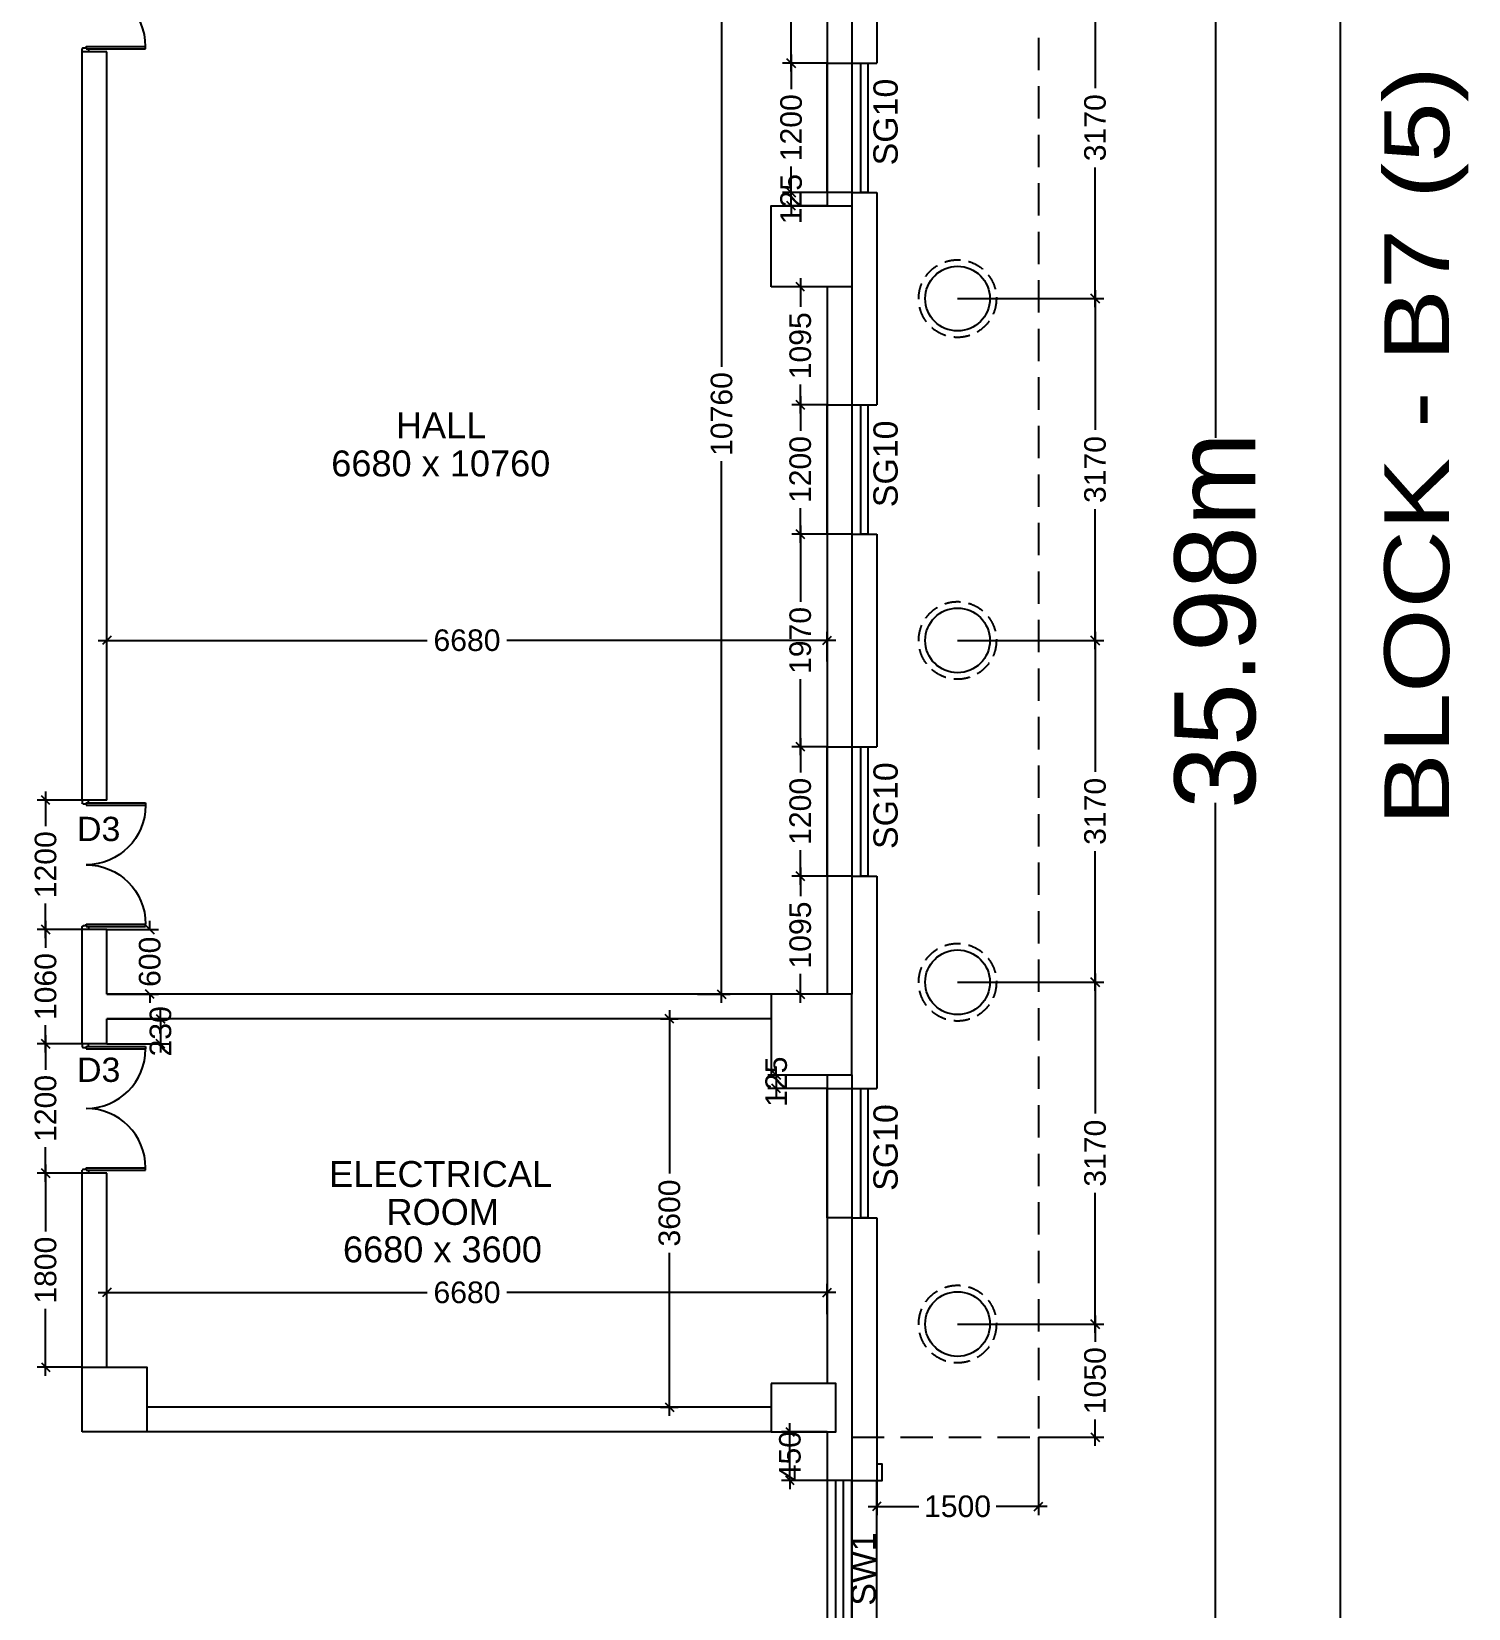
# Model space of a CAD drawing. Extents: x 7897917 to 8423973, y -6487334 to -6173396.
# Drawn here: x 8031205 to 8044533, y -6446046 to -6431422 of the extents above; entities that cross this region are included whole.
import ezdxf
from ezdxf.enums import TextEntityAlignment as Align

# ---------------------------------------------------------------- set-up
doc = ezdxf.new("R2010")
doc.units = 0
doc.header["$LTSCALE"] = 600
doc.header["$MEASUREMENT"] = 0
doc.header["$PDMODE"] = 35
doc.linetypes.add('DASHED', pattern=[0.75, 0.5, -0.25])
doc.linetypes.add('HIDDEN', pattern=[0.375, 0.25, -0.125])
doc.layers.get('0').update_dxf_attribs({"linetype": 'CONTINUOUS'})
doc.layers.get('Defpoints').update_dxf_attribs({"linetype": 'CONTINUOUS'})
for name, color, linetype in [('BLOCKS-PROP', 2, 'CONTINUOUS'), ('chajja', 7, 'CONTINUOUS'), ('DIM', 8, 'CONTINUOUS'), ('DOOR', 32, 'CONTINUOUS'), ('Ele Proje.', 7, 'CONTINUOUS'), ('Ele. Proj', 7, 'CONTINUOUS'), ('joinery', 7, 'CONTINUOUS'), ('LA-column', 3, 'CONTINUOUS'), ('Room Dim', 1, 'CONTINUOUS'), ('TEXT', 6, 'CONTINUOUS'), ('Walls', 7, 'CONTINUOUS'), ('WIN', 151, 'CONTINUOUS'), ('Working Dim', 5, 'CONTINUOUS')]:
    doc.layers.add(name, color=color, linetype=linetype)
doc.styles.add('ari', font='arial.ttf')
doc.styles.add('ARIAL', font='arial.ttf')
doc.styles.get("Standard").update_dxf_attribs({"font": 'romans.shx'})
doc.dimstyles.new('int. dim', dxfattribs={"dimtxt": 450, "dimasz": 80, "dimexe": 80, "dimexo": 0, "dimgap": 70, "dimtad": 0, "dimdec": 0, "dimzin": 12, "dimdsep": 46, "dimtxsty": 'ari', "dimblk": 'OBLIQUE', "dimcen": 2, "dimdle": 80, "dimclrd": 256, "dimclre": 256, "dimclrt": 6, "dimadec": 0, "dimazin": 0, "dimtfac": 1, "dimtdec": 0, "dimtix": 1, "dimtmove": 2, "dimatfit": 3, "dimfxl": 1, "dimtolj": 1, "dimtzin": 0, "dimlwd": -1, "dimlwe": -1, "dimarcsym": 0})
doc.dimstyles.new('STANDARD$0', dxfattribs={"dimscale": 0, "dimtxt": 150, "dimasz": 125, "dimexe": 0.75, "dimexo": 1, "dimgap": 25, "dimtad": 1, "dimdec": 0, "dimdsep": 46, "dimtxsty": 'Standard', "dimblk1": 'DOT', "dimblk2": 'DOT', "dimsah": 1, "dimcen": 2.5, "dimclrd": 1, "dimclre": 1, "dimclrt": 3, "dimadec": 0, "dimazin": 0, "dimtfac": 1, "dimtdec": 0, "dimtmove": 0, "dimatfit": 3, "dimldrblk": 'DOT', "dimfxl": 1, "dimtolj": 1, "dimtzin": 0, "dimarcsym": 0})

# ---------------------------------------------------------------- blocks, each defined once
blk = doc.blocks.new('_Oblique')
at = {"color": 0, "linetype": 'ByBlock', "lineweight": -2}
blk.add_line((-0.5, -0.5), (0.5, 0.5), dxfattribs=at)
blk = doc.blocks.new('*D234')
at = {"layer": 'Defpoints', "color": 0, "transparency": 16777216}
for p in [(8038814, -6337015, 5), (8038814, -6454874), (8043346, -6454874)]:
    blk.add_point(p, dxfattribs=at)
at = {"layer": 'DIM', "color": 8, "transparency": 16777216}
for p, q in [((8043346, -6336715), (8043346, -6393996)), ((8038814, -6337015), (8043646, -6337015)), ((8043346, -6455174), (8043346, -6397894)), ((8038814, -6454874), (8043646, -6454874))]:
    blk.add_line(p, q, dxfattribs=at)
at = {"layer": 'DIM', "color": 8, "transparency": 16777216, "xscale": 300, "yscale": 300, "zscale": 300}
for p, rotation in [((8043346, -6337015), 90), ((8043346, -6454874), 270)]:
    blk.add_blockref('_Oblique', p, dxfattribs=dict(at, rotation=rotation))
at = {"layer": 'DIM', "color": 7, "transparency": 16777216, "insert": (8043346, -6395945), "char_height": 750, "attachment_point": 5, "rotation": 90, "style": 'ari'}
blk.add_mtext('\\A1;117.86m', dxfattribs=at)
blk = doc.blocks.new('Z$W@#1275')
at = {"layer": 'DOOR'}
for p, q in [((73, 1500), (0, 1500)), ((0, 1500), (0, 1467)), ((0, 1467), (2, 1467)), ((47, 1467), (736, 1467)), ((47, 1467), (47, 1439)), ((47, 1456), (47, 1467)), ((47, 1467), (73, 1467)), ((73, 1467), (73, 1500)), ((736, 1467), (736, 1439)), ((11, 1456), (11, 1458)), ((11, 1456), (47, 1456)), ((47, 1439), (736, 1439)), ((0, 33), (2, 33)), ((0, 0), (0, 33)), ((73, 0), (0, 0)), ((11, 44), (11, 42)), ((11, 44), (47, 44)), ((47, 61), (736, 61)), ((47, 33), (47, 61)), ((47, 44), (47, 33)), ((47, 33), (736, 33)), ((47, 33), (73, 33)), ((73, 33), (73, 0)), ((736, 33), (736, 61))]:
    blk.add_line(p, q, dxfattribs=at)
for centre, start, end in [((11, 1467), 180, 270), ((11, 33), 90, 180)]:
    blk.add_arc(centre, 9.13, start, end, dxfattribs=at)
at = {"layer": 'DOOR', "color": 145}
for centre, start, end in [((47, 1439), 270, 0), ((47, 61), 0, 90)]:
    blk.add_arc(centre, 689, start, end, dxfattribs=at)
blk = doc.blocks.new('*D1910')
at = {"layer": 'Defpoints', "color": 0, "transparency": 16777216}
for p in [(8038584, -6443116), (8031904, -6443317, 20), (8038584, -6443317, -1)]:
    blk.add_point(p, dxfattribs=at)
at = {"layer": 'Working Dim', "transparency": 16777216}
for p, q in [((8031904, -6443317), (8031904, -6443036)), ((8038584, -6443317), (8038584, -6443036)), ((8031824, -6443116), (8034875, -6443116)), ((8038664, -6443116), (8035613, -6443116))]:
    blk.add_line(p, q, dxfattribs=at)
at = {"layer": 'Working Dim', "transparency": 16777216, "xscale": 80, "yscale": 80, "zscale": 80, "rotation": 180}
blk.add_blockref('_Oblique', (8031904, -6443116), dxfattribs=at)
at = {"layer": 'Working Dim', "transparency": 16777216, "xscale": 80, "yscale": 80, "zscale": 80}
blk.add_blockref('_Oblique', (8038584, -6443116), dxfattribs=at)
at = {"layer": 'Working Dim', "color": 6, "transparency": 16777216, "insert": (8035244, -6443116), "char_height": 200, "attachment_point": 5, "style": 'ari'}
blk.add_mtext('\\A1;6680', dxfattribs=at)
blk = doc.blocks.new('*D1911')
at = {"layer": 'Defpoints', "color": 0, "transparency": 16777216}
for p in [(8037038, -6440579, 8), (8037122, -6440579), (8037038, -6444179, 15)]:
    blk.add_point(p, dxfattribs=at)
at = {"layer": 'Working Dim', "transparency": 16777216}
for p, q in [((8037038, -6440579), (8037202, -6440579)), ((8037122, -6440499), (8037122, -6442011)), ((8037122, -6444259), (8037122, -6442747)), ((8037038, -6444179), (8037202, -6444179))]:
    blk.add_line(p, q, dxfattribs=at)
at = {"layer": 'Working Dim', "transparency": 16777216, "xscale": 80, "yscale": 80, "zscale": 80}
for p, rotation in [((8037122, -6440579), 90), ((8037122, -6444179), 270)]:
    blk.add_blockref('_Oblique', p, dxfattribs=dict(at, rotation=rotation))
at = {"layer": 'Working Dim', "color": 6, "transparency": 16777216, "insert": (8037122, -6442379), "char_height": 200, "attachment_point": 5, "rotation": 90, "style": 'ari'}
blk.add_mtext('\\A1;3600', dxfattribs=at)
blk = doc.blocks.new('*D1912')
at = {"layer": 'Defpoints', "color": 0, "transparency": 16777216}
for p in [(8038814, -6418894, 3), (8038814, -6454874, 3), (8042186, -6454874)]:
    blk.add_point(p, dxfattribs=at)
at = {"layer": 'DIM', "color": 8, "transparency": 16777216}
for p, q in [((8042186, -6418594), (8042186, -6435191)), ((8038814, -6418894), (8042486, -6418894)), ((8042186, -6455174), (8042186, -6438576)), ((8038814, -6454874), (8042486, -6454874))]:
    blk.add_line(p, q, dxfattribs=at)
at = {"layer": 'DIM', "color": 8, "transparency": 16777216, "xscale": 300, "yscale": 300, "zscale": 300}
for p, rotation in [((8042186, -6418894), 90), ((8042186, -6454874), 270)]:
    blk.add_blockref('_Oblique', p, dxfattribs=dict(at, rotation=rotation))
at = {"layer": 'DIM', "color": 7, "transparency": 16777216, "insert": (8042186, -6436884), "char_height": 750, "attachment_point": 5, "rotation": 90, "style": 'ari'}
blk.add_mtext('\\A1;35.98m', dxfattribs=at)
blk = doc.blocks.new('*D1915')
at = {"layer": 'Defpoints', "color": 0, "transparency": 16777216}
for p in [(8037209, -6429589), (8037382, -6440349, -1), (8037606, -6440349)]:
    blk.add_point(p, dxfattribs=at)
at = {"layer": 'Working Dim', "transparency": 16777216}
for p, q in [((8037209, -6429589), (8037686, -6429589)), ((8037606, -6429509), (8037606, -6434532)), ((8037606, -6440429), (8037606, -6435405)), ((8037382, -6440349), (8037686, -6440349))]:
    blk.add_line(p, q, dxfattribs=at)
at = {"layer": 'Working Dim', "transparency": 16777216, "xscale": 80, "yscale": 80, "zscale": 80}
for p, rotation in [((8037606, -6429589), 90), ((8037606, -6440349), 270)]:
    blk.add_blockref('_Oblique', p, dxfattribs=dict(at, rotation=rotation))
at = {"layer": 'Working Dim', "color": 6, "transparency": 16777216, "insert": (8037606, -6434969), "char_height": 200, "attachment_point": 5, "rotation": 90, "style": 'ari'}
blk.add_mtext('\\A1;10760', dxfattribs=at)
blk = doc.blocks.new('*D1916')
at = {"layer": 'Defpoints', "color": 0, "transparency": 16777216}
for p in [(8031904, -6437068), (8031904, -6437264, -5), (8038584, -6437264)]:
    blk.add_point(p, dxfattribs=at)
at = {"layer": 'Working Dim', "transparency": 16777216}
for p, q in [((8031824, -6437068), (8034875, -6437068)), ((8031904, -6437264), (8031904, -6436988)), ((8038664, -6437068), (8035613, -6437068)), ((8038584, -6437264), (8038584, -6436988))]:
    blk.add_line(p, q, dxfattribs=at)
at = {"layer": 'Working Dim', "transparency": 16777216, "xscale": 80, "yscale": 80, "zscale": 80, "rotation": 180}
blk.add_blockref('_Oblique', (8031904, -6437068), dxfattribs=at)
at = {"layer": 'Working Dim', "transparency": 16777216, "xscale": 80, "yscale": 80, "zscale": 80}
blk.add_blockref('_Oblique', (8038584, -6437068), dxfattribs=at)
at = {"layer": 'Working Dim', "color": 6, "transparency": 16777216, "insert": (8035244, -6437068), "char_height": 200, "attachment_point": 5, "style": 'ari'}
blk.add_mtext('\\A1;6680', dxfattribs=at)
blk = doc.blocks.new('*D1924')
at = {"layer": 'Defpoints', "color": 0, "transparency": 16777216}
for p in [(8031904, -6439749, -5), (8032302, -6439749), (8031904, -6440349, -5)]:
    blk.add_point(p, dxfattribs=at)
at = {"layer": 'Working Dim', "transparency": 16777216}
for p, q in [((8032302, -6439749), (8032302, -6439669)), ((8031904, -6439749), (8032382, -6439749)), ((8032302, -6439749), (8032302, -6439758)), ((8031904, -6440349), (8032382, -6440349)), ((8032302, -6440349), (8032302, -6440340)), ((8032302, -6440349), (8032302, -6440429))]:
    blk.add_line(p, q, dxfattribs=at)
at = {"layer": 'Working Dim', "transparency": 16777216, "xscale": 80, "yscale": 80, "zscale": 80}
for p, rotation in [((8032302, -6439749), 270), ((8032302, -6440349), 90)]:
    blk.add_blockref('_Oblique', p, dxfattribs=dict(at, rotation=rotation))
at = {"layer": 'Working Dim', "color": 6, "transparency": 16777216, "insert": (8032302, -6440049), "char_height": 200, "attachment_point": 5, "rotation": 90, "style": 'ari'}
blk.add_mtext('\\A1;600', dxfattribs=at)
blk = doc.blocks.new('*D1925')
at = {"layer": 'Defpoints', "color": 0, "transparency": 16777216}
for p in [(8031904, -6440579), (8031904, -6440809), (8032402, -6440809)]:
    blk.add_point(p, dxfattribs=at)
at = {"layer": 'Working Dim', "transparency": 16777216}
for p, q in [((8031904, -6440579), (8032482, -6440579)), ((8032402, -6440579), (8032402, -6440499)), ((8032402, -6440579), (8032402, -6440809)), ((8031904, -6440809), (8032482, -6440809)), ((8032402, -6440809), (8032402, -6440889))]:
    blk.add_line(p, q, dxfattribs=at)
at = {"layer": 'Working Dim', "transparency": 16777216, "xscale": 80, "yscale": 80, "zscale": 80}
for p, rotation in [((8032402, -6440579), 270), ((8032402, -6440809), 90)]:
    blk.add_blockref('_Oblique', p, dxfattribs=dict(at, rotation=rotation))
at = {"layer": 'Working Dim', "color": 6, "transparency": 16777216, "insert": (8032402, -6440694), "char_height": 200, "attachment_point": 5, "rotation": 90, "style": 'ari'}
blk.add_mtext('\\A1;230', dxfattribs=at)
blk = doc.blocks.new('*D1940')
at = {"layer": 'Defpoints', "color": 0, "transparency": 16777216}
for p in [(8031336, -6442009), (8031674, -6442009), (8031674, -6443809, 2)]:
    blk.add_point(p, dxfattribs=at)
at = {"layer": 'Working Dim', "transparency": 16777216}
for p, q in [((8031674, -6442009), (8031256, -6442009)), ((8031336, -6441929), (8031336, -6442550)), ((8031336, -6443889), (8031336, -6443268)), ((8031674, -6443809), (8031256, -6443809))]:
    blk.add_line(p, q, dxfattribs=at)
at = {"layer": 'Working Dim', "transparency": 16777216, "xscale": 80, "yscale": 80, "zscale": 80}
for p, rotation in [((8031336, -6442009), 90), ((8031336, -6443809), 270)]:
    blk.add_blockref('_Oblique', p, dxfattribs=dict(at, rotation=rotation))
at = {"layer": 'Working Dim', "color": 6, "transparency": 16777216, "insert": (8031336, -6442909), "char_height": 200, "attachment_point": 5, "rotation": 90, "style": 'ari'}
blk.add_mtext('\\A1;1800', dxfattribs=at)
blk = doc.blocks.new('*D1941')
at = {"layer": 'Defpoints', "color": 0, "transparency": 16777216}
for p in [(8031336, -6440809), (8031674, -6440809, -5), (8031674, -6442009)]:
    blk.add_point(p, dxfattribs=at)
at = {"layer": 'Working Dim', "transparency": 16777216}
for p, q in [((8031674, -6440809), (8031256, -6440809)), ((8031336, -6440729), (8031336, -6441050)), ((8031336, -6442089), (8031336, -6441768)), ((8031674, -6442009), (8031256, -6442009))]:
    blk.add_line(p, q, dxfattribs=at)
at = {"layer": 'Working Dim', "transparency": 16777216, "xscale": 80, "yscale": 80, "zscale": 80}
for p, rotation in [((8031336, -6440809), 90), ((8031336, -6442009), 270)]:
    blk.add_blockref('_Oblique', p, dxfattribs=dict(at, rotation=rotation))
at = {"layer": 'Working Dim', "color": 6, "transparency": 16777216, "insert": (8031336, -6441409), "char_height": 200, "attachment_point": 5, "rotation": 90, "style": 'ari'}
blk.add_mtext('\\A1;1200', dxfattribs=at)
blk = doc.blocks.new('*D1942')
at = {"layer": 'Defpoints', "color": 0, "transparency": 16777216}
for p in [(8031336, -6439749), (8031674, -6439749, -5), (8031674, -6440809, -5)]:
    blk.add_point(p, dxfattribs=at)
at = {"layer": 'Working Dim', "transparency": 16777216}
for p, q in [((8031336, -6439669), (8031336, -6439920)), ((8031674, -6439749), (8031256, -6439749)), ((8031336, -6440889), (8031336, -6440638)), ((8031674, -6440809), (8031256, -6440809))]:
    blk.add_line(p, q, dxfattribs=at)
at = {"layer": 'Working Dim', "transparency": 16777216, "xscale": 80, "yscale": 80, "zscale": 80}
for p, rotation in [((8031336, -6439749), 90), ((8031336, -6440809), 270)]:
    blk.add_blockref('_Oblique', p, dxfattribs=dict(at, rotation=rotation))
at = {"layer": 'Working Dim', "color": 6, "transparency": 16777216, "insert": (8031336, -6440279), "char_height": 200, "attachment_point": 5, "rotation": 90, "style": 'ari'}
blk.add_mtext('\\A1;1060', dxfattribs=at)
blk = doc.blocks.new('*D1943')
at = {"layer": 'Defpoints', "color": 0, "transparency": 16777216}
for p in [(8031336, -6438549), (8031674, -6438549, -5), (8031674, -6439749, -5)]:
    blk.add_point(p, dxfattribs=at)
at = {"layer": 'Working Dim', "transparency": 16777216}
for p, q in [((8031336, -6438469), (8031336, -6438790)), ((8031674, -6438549), (8031256, -6438549)), ((8031336, -6439829), (8031336, -6439508)), ((8031674, -6439749), (8031256, -6439749))]:
    blk.add_line(p, q, dxfattribs=at)
at = {"layer": 'Working Dim', "transparency": 16777216, "xscale": 80, "yscale": 80, "zscale": 80}
for p, rotation in [((8031336, -6438549), 90), ((8031336, -6439749), 270)]:
    blk.add_blockref('_Oblique', p, dxfattribs=dict(at, rotation=rotation))
at = {"layer": 'Working Dim', "color": 6, "transparency": 16777216, "insert": (8031336, -6439149), "char_height": 200, "attachment_point": 5, "rotation": 90, "style": 'ari'}
blk.add_mtext('\\A1;1200', dxfattribs=at)
blk = doc.blocks.new('*D1989')
at = {"layer": 'Defpoints', "color": 0, "transparency": 16777216}
for p in [(8038240, -6444409), (8038584, -6444409, 36), (8038584, -6444859, 80)]:
    blk.add_point(p, dxfattribs=at)
at = {"layer": 'Working Dim', "transparency": 16777216}
for p, q in [((8038240, -6444409), (8038240, -6444329)), ((8038584, -6444409), (8038160, -6444409)), ((8038240, -6444859), (8038240, -6444409)), ((8038584, -6444859), (8038160, -6444859)), ((8038240, -6444859), (8038240, -6444939))]:
    blk.add_line(p, q, dxfattribs=at)
at = {"layer": 'Working Dim', "transparency": 16777216, "xscale": 80, "yscale": 80, "zscale": 80}
for p, rotation in [((8038240, -6444409), 270), ((8038240, -6444859), 90)]:
    blk.add_blockref('_Oblique', p, dxfattribs=dict(at, rotation=rotation))
at = {"layer": 'Working Dim', "color": 6, "transparency": 16777216, "insert": (8038240, -6444634), "char_height": 200, "attachment_point": 5, "rotation": 90, "style": 'ari'}
blk.add_mtext('\\A1;450', dxfattribs=at)
blk = doc.blocks.new('*D1995')
at = {"layer": 'Defpoints', "color": 0, "transparency": 16777216}
for p in [(8039044, -6444459, 74), (8040544, -6444459, 57), (8040544, -6445100)]:
    blk.add_point(p, dxfattribs=at)
at = {"layer": 'Working Dim', "transparency": 16777216}
for p, q in [((8039044, -6444459), (8039044, -6445180)), ((8040544, -6444459), (8040544, -6445180)), ((8038964, -6445100), (8039435, -6445100)), ((8040624, -6445100), (8040153, -6445100))]:
    blk.add_line(p, q, dxfattribs=at)
at = {"layer": 'Working Dim', "transparency": 16777216, "xscale": 80, "yscale": 80, "zscale": 80, "rotation": 180}
blk.add_blockref('_Oblique', (8039044, -6445100), dxfattribs=at)
at = {"layer": 'Working Dim', "transparency": 16777216, "xscale": 80, "yscale": 80, "zscale": 80}
blk.add_blockref('_Oblique', (8040544, -6445100), dxfattribs=at)
at = {"layer": 'Working Dim', "color": 6, "transparency": 16777216, "insert": (8039794, -6445100), "char_height": 200, "attachment_point": 5, "style": 'ari'}
blk.add_mtext('\\A1;1500', dxfattribs=at)
blk = doc.blocks.new('*D1996')
at = {"layer": 'Defpoints', "color": 0, "transparency": 16777216}
for p in [(8039794, -6443409, -38), (8041070, -6443409), (8040544, -6444459, -4)]:
    blk.add_point(p, dxfattribs=at)
at = {"layer": 'Working Dim', "transparency": 16777216}
for p, q in [((8041070, -6443329), (8041070, -6443575)), ((8039794, -6443409), (8041150, -6443409)), ((8041070, -6444539), (8041070, -6444293)), ((8040544, -6444459), (8041150, -6444459))]:
    blk.add_line(p, q, dxfattribs=at)
at = {"layer": 'Working Dim', "transparency": 16777216, "xscale": 80, "yscale": 80, "zscale": 80}
for p, rotation in [((8041070, -6443409), 90), ((8041070, -6444459), 270)]:
    blk.add_blockref('_Oblique', p, dxfattribs=dict(at, rotation=rotation))
at = {"layer": 'Working Dim', "color": 6, "transparency": 16777216, "insert": (8041070, -6443934), "char_height": 200, "attachment_point": 5, "rotation": 90, "style": 'ari'}
blk.add_mtext('\\A1;1050', dxfattribs=at)
blk = doc.blocks.new('*D1997')
at = {"layer": 'Defpoints', "color": 0, "transparency": 16777216}
for p in [(8039794, -6440239, -186), (8041070, -6440239), (8039794, -6443409, -38)]:
    blk.add_point(p, dxfattribs=at)
at = {"layer": 'Working Dim', "transparency": 16777216}
for p, q in [((8039794, -6440239), (8041150, -6440239)), ((8041070, -6440159), (8041070, -6441456)), ((8041070, -6443489), (8041070, -6442192)), ((8039794, -6443409), (8041150, -6443409))]:
    blk.add_line(p, q, dxfattribs=at)
at = {"layer": 'Working Dim', "transparency": 16777216, "xscale": 80, "yscale": 80, "zscale": 80}
for p, rotation in [((8041070, -6440239), 90), ((8041070, -6443409), 270)]:
    blk.add_blockref('_Oblique', p, dxfattribs=dict(at, rotation=rotation))
at = {"layer": 'Working Dim', "color": 6, "transparency": 16777216, "insert": (8041070, -6441824), "char_height": 200, "attachment_point": 5, "rotation": 90, "style": 'ari'}
blk.add_mtext('\\A1;3170', dxfattribs=at)
blk = doc.blocks.new('*D1998')
at = {"layer": 'Defpoints', "color": 0, "transparency": 16777216}
for p in [(8039794, -6437069, -339), (8041070, -6437069), (8039794, -6440239, -186)]:
    blk.add_point(p, dxfattribs=at)
at = {"layer": 'Working Dim', "transparency": 16777216}
for p, q in [((8039794, -6437069), (8041150, -6437069)), ((8041070, -6436989), (8041070, -6438286)), ((8041070, -6440319), (8041070, -6439022)), ((8039794, -6440239), (8041150, -6440239))]:
    blk.add_line(p, q, dxfattribs=at)
at = {"layer": 'Working Dim', "transparency": 16777216, "xscale": 80, "yscale": 80, "zscale": 80}
for p, rotation in [((8041070, -6437069), 90), ((8041070, -6440239), 270)]:
    blk.add_blockref('_Oblique', p, dxfattribs=dict(at, rotation=rotation))
at = {"layer": 'Working Dim', "color": 6, "transparency": 16777216, "insert": (8041070, -6438654), "char_height": 200, "attachment_point": 5, "rotation": 90, "style": 'ari'}
blk.add_mtext('\\A1;3170', dxfattribs=at)
blk = doc.blocks.new('*D1999')
at = {"layer": 'Defpoints', "color": 0, "transparency": 16777216}
for p in [(8039794, -6433899), (8041070, -6433899), (8039794, -6437069, -339)]:
    blk.add_point(p, dxfattribs=at)
at = {"layer": 'Working Dim', "transparency": 16777216}
for p, q in [((8041070, -6433819), (8041070, -6435116)), ((8039794, -6433899), (8041150, -6433899)), ((8041070, -6437149), (8041070, -6435852)), ((8039794, -6437069), (8041150, -6437069))]:
    blk.add_line(p, q, dxfattribs=at)
at = {"layer": 'Working Dim', "transparency": 16777216, "xscale": 80, "yscale": 80, "zscale": 80}
for p, rotation in [((8041070, -6433899), 90), ((8041070, -6437069), 270)]:
    blk.add_blockref('_Oblique', p, dxfattribs=dict(at, rotation=rotation))
at = {"layer": 'Working Dim', "color": 6, "transparency": 16777216, "insert": (8041070, -6435484), "char_height": 200, "attachment_point": 5, "rotation": 90, "style": 'ari'}
blk.add_mtext('\\A1;3170', dxfattribs=at)
blk = doc.blocks.new('*D2000')
at = {"layer": 'Defpoints', "color": 0, "transparency": 16777216}
for p in [(8039794, -6430729, -30), (8041070, -6430729), (8039794, -6433899)]:
    blk.add_point(p, dxfattribs=at)
at = {"layer": 'Working Dim', "transparency": 16777216}
for p, q in [((8039794, -6430729), (8041150, -6430729)), ((8041070, -6430649), (8041070, -6431946)), ((8041070, -6433979), (8041070, -6432682)), ((8039794, -6433899), (8041150, -6433899))]:
    blk.add_line(p, q, dxfattribs=at)
at = {"layer": 'Working Dim', "transparency": 16777216, "xscale": 80, "yscale": 80, "zscale": 80}
for p, rotation in [((8041070, -6430729), 90), ((8041070, -6433899), 270)]:
    blk.add_blockref('_Oblique', p, dxfattribs=dict(at, rotation=rotation))
at = {"layer": 'Working Dim', "color": 6, "transparency": 16777216, "insert": (8041070, -6432314), "char_height": 200, "attachment_point": 5, "rotation": 90, "style": 'ari'}
blk.add_mtext('\\A1;3170', dxfattribs=at)
blk = doc.blocks.new('*D2002')
at = {"layer": 'Defpoints', "color": 0, "transparency": 16777216}
for p in [(8038584, -6441099, 73), (8038113, -6441224), (8038584, -6441224, -106)]:
    blk.add_point(p, dxfattribs=at)
at = {"layer": 'Working Dim', "transparency": 16777216}
for p, q in [((8038584, -6441099), (8038033, -6441099)), ((8038113, -6441099), (8038113, -6441019)), ((8038113, -6441099), (8038113, -6441224)), ((8038584, -6441224), (8038033, -6441224)), ((8038113, -6441224), (8038113, -6441304))]:
    blk.add_line(p, q, dxfattribs=at)
at = {"layer": 'Working Dim', "transparency": 16777216, "xscale": 80, "yscale": 80, "zscale": 80}
for p, rotation in [((8038113, -6441099), 270), ((8038113, -6441224), 90)]:
    blk.add_blockref('_Oblique', p, dxfattribs=dict(at, rotation=rotation))
at = {"layer": 'Working Dim', "color": 6, "transparency": 16777216, "insert": (8038113, -6441161), "char_height": 200, "attachment_point": 5, "rotation": 90, "style": 'ari'}
blk.add_mtext('\\A1;125', dxfattribs=at)
blk = doc.blocks.new('*D2003')
at = {"layer": 'Defpoints', "color": 0, "transparency": 16777216}
for p in [(8038336, -6439254), (8038584, -6439254, 66), (8038584, -6440349, 73)]:
    blk.add_point(p, dxfattribs=at)
at = {"layer": 'Working Dim', "transparency": 16777216}
for p, q in [((8038584, -6439254), (8038256, -6439254)), ((8038336, -6439174), (8038336, -6439441)), ((8038336, -6440429), (8038336, -6440161)), ((8038584, -6440349), (8038256, -6440349))]:
    blk.add_line(p, q, dxfattribs=at)
at = {"layer": 'Working Dim', "transparency": 16777216, "xscale": 80, "yscale": 80, "zscale": 80}
for p, rotation in [((8038336, -6439254), 90), ((8038336, -6440349), 270)]:
    blk.add_blockref('_Oblique', p, dxfattribs=dict(at, rotation=rotation))
at = {"layer": 'Working Dim', "color": 6, "transparency": 16777216, "insert": (8038336, -6439801), "char_height": 200, "attachment_point": 5, "rotation": 90, "style": 'ari'}
blk.add_mtext('\\A1;1095', dxfattribs=at)
blk = doc.blocks.new('*D2004')
at = {"layer": 'Defpoints', "color": 0, "transparency": 16777216}
for p in [(8038336, -6438054), (8038584, -6438054, -122), (8038584, -6439254, 66)]:
    blk.add_point(p, dxfattribs=at)
at = {"layer": 'Working Dim', "transparency": 16777216}
for p, q in [((8038584, -6438054), (8038256, -6438054)), ((8038336, -6437974), (8038336, -6438295)), ((8038336, -6439334), (8038336, -6439013)), ((8038584, -6439254), (8038256, -6439254))]:
    blk.add_line(p, q, dxfattribs=at)
at = {"layer": 'Working Dim', "transparency": 16777216, "xscale": 80, "yscale": 80, "zscale": 80}
for p, rotation in [((8038336, -6438054), 90), ((8038336, -6439254), 270)]:
    blk.add_blockref('_Oblique', p, dxfattribs=dict(at, rotation=rotation))
at = {"layer": 'Working Dim', "color": 6, "transparency": 16777216, "insert": (8038336, -6438654), "char_height": 200, "attachment_point": 5, "rotation": 90, "style": 'ari'}
blk.add_mtext('\\A1;1200', dxfattribs=at)
blk = doc.blocks.new('*D2005')
at = {"layer": 'Defpoints', "color": 0, "transparency": 16777216}
for p in [(8038336, -6436084), (8038584, -6436084, 11), (8038584, -6438054, -122)]:
    blk.add_point(p, dxfattribs=at)
at = {"layer": 'Working Dim', "transparency": 16777216}
for p, q in [((8038336, -6436004), (8038336, -6436710)), ((8038584, -6436084), (8038256, -6436084)), ((8038336, -6438134), (8038336, -6437428)), ((8038584, -6438054), (8038256, -6438054))]:
    blk.add_line(p, q, dxfattribs=at)
at = {"layer": 'Working Dim', "transparency": 16777216, "xscale": 80, "yscale": 80, "zscale": 80}
for p, rotation in [((8038336, -6436084), 90), ((8038336, -6438054), 270)]:
    blk.add_blockref('_Oblique', p, dxfattribs=dict(at, rotation=rotation))
at = {"layer": 'Working Dim', "color": 6, "transparency": 16777216, "insert": (8038336, -6437069), "char_height": 200, "attachment_point": 5, "rotation": 90, "style": 'ari'}
blk.add_mtext('\\A1;1970', dxfattribs=at)
blk = doc.blocks.new('*D2006')
at = {"layer": 'Defpoints', "color": 0, "transparency": 16777216}
for p in [(8038336, -6434884), (8038584, -6434884, 11), (8038584, -6436084, 11)]:
    blk.add_point(p, dxfattribs=at)
at = {"layer": 'Working Dim', "transparency": 16777216}
for p, q in [((8038336, -6434804), (8038336, -6435125)), ((8038584, -6434884), (8038256, -6434884)), ((8038336, -6436164), (8038336, -6435843)), ((8038584, -6436084), (8038256, -6436084))]:
    blk.add_line(p, q, dxfattribs=at)
at = {"layer": 'Working Dim', "transparency": 16777216, "xscale": 80, "yscale": 80, "zscale": 80}
for p, rotation in [((8038336, -6434884), 90), ((8038336, -6436084), 270)]:
    blk.add_blockref('_Oblique', p, dxfattribs=dict(at, rotation=rotation))
at = {"layer": 'Working Dim', "color": 6, "transparency": 16777216, "insert": (8038336, -6435484), "char_height": 200, "attachment_point": 5, "rotation": 90, "style": 'ari'}
blk.add_mtext('\\A1;1200', dxfattribs=at)
blk = doc.blocks.new('*D2007')
at = {"layer": 'Defpoints', "color": 0, "transparency": 16777216}
for p in [(8038336, -6433789), (8038584, -6433789, 75), (8038584, -6434884, 11)]:
    blk.add_point(p, dxfattribs=at)
at = {"layer": 'Working Dim', "transparency": 16777216}
for p, q in [((8038584, -6433789), (8038256, -6433789)), ((8038336, -6433709), (8038336, -6433976)), ((8038336, -6434964), (8038336, -6434696)), ((8038584, -6434884), (8038256, -6434884))]:
    blk.add_line(p, q, dxfattribs=at)
at = {"layer": 'Working Dim', "transparency": 16777216, "xscale": 80, "yscale": 80, "zscale": 80}
for p, rotation in [((8038336, -6433789), 90), ((8038336, -6434884), 270)]:
    blk.add_blockref('_Oblique', p, dxfattribs=dict(at, rotation=rotation))
at = {"layer": 'Working Dim', "color": 6, "transparency": 16777216, "insert": (8038336, -6434336), "char_height": 200, "attachment_point": 5, "rotation": 90, "style": 'ari'}
blk.add_mtext('\\A1;1095', dxfattribs=at)
blk = doc.blocks.new('*D2008')
at = {"layer": 'Defpoints', "color": 0, "transparency": 16777216}
for p in [(8038251, -6432914), (8038584, -6432914, 66), (8038584, -6433039, 75)]:
    blk.add_point(p, dxfattribs=at)
at = {"layer": 'Working Dim', "transparency": 16777216}
for p, q in [((8038584, -6432914), (8038171, -6432914)), ((8038251, -6432914), (8038251, -6432834)), ((8038251, -6433039), (8038251, -6432914)), ((8038584, -6433039), (8038171, -6433039)), ((8038251, -6433039), (8038251, -6433119))]:
    blk.add_line(p, q, dxfattribs=at)
at = {"layer": 'Working Dim', "transparency": 16777216, "xscale": 80, "yscale": 80, "zscale": 80}
for p, rotation in [((8038251, -6432914), 270), ((8038251, -6433039), 90)]:
    blk.add_blockref('_Oblique', p, dxfattribs=dict(at, rotation=rotation))
at = {"layer": 'Working Dim', "color": 6, "transparency": 16777216, "insert": (8038251, -6432976), "char_height": 200, "attachment_point": 5, "rotation": 90, "style": 'ari'}
blk.add_mtext('\\A1;125', dxfattribs=at)
blk = doc.blocks.new('*D2009')
at = {"layer": 'Defpoints', "color": 0, "transparency": 16777216}
for p in [(8038251, -6431714), (8038584, -6431714, -106), (8038584, -6432914, 66)]:
    blk.add_point(p, dxfattribs=at)
at = {"layer": 'Working Dim', "transparency": 16777216}
for p, q in [((8038251, -6431634), (8038251, -6431955)), ((8038584, -6431714), (8038171, -6431714)), ((8038251, -6432994), (8038251, -6432673)), ((8038584, -6432914), (8038171, -6432914))]:
    blk.add_line(p, q, dxfattribs=at)
at = {"layer": 'Working Dim', "transparency": 16777216, "xscale": 80, "yscale": 80, "zscale": 80}
for p, rotation in [((8038251, -6431714), 90), ((8038251, -6432914), 270)]:
    blk.add_blockref('_Oblique', p, dxfattribs=dict(at, rotation=rotation))
at = {"layer": 'Working Dim', "color": 6, "transparency": 16777216, "insert": (8038251, -6432314), "char_height": 200, "attachment_point": 5, "rotation": 90, "style": 'ari'}
blk.add_mtext('\\A1;1200', dxfattribs=at)
blk = doc.blocks.new('*D2010')
at = {"layer": 'Defpoints', "color": 0, "transparency": 16777216}
for p in [(8038251, -6429809), (8038584, -6429809, 66), (8038584, -6431714, -106)]:
    blk.add_point(p, dxfattribs=at)
at = {"layer": 'Working Dim', "transparency": 16777216}
for p, q in [((8038251, -6429729), (8038251, -6430401)), ((8038584, -6429809), (8038171, -6429809)), ((8038251, -6431794), (8038251, -6431121)), ((8038584, -6431714), (8038171, -6431714))]:
    blk.add_line(p, q, dxfattribs=at)
at = {"layer": 'Working Dim', "transparency": 16777216, "xscale": 80, "yscale": 80, "zscale": 80}
for p, rotation in [((8038251, -6429809), 90), ((8038251, -6431714), 270)]:
    blk.add_blockref('_Oblique', p, dxfattribs=dict(at, rotation=rotation))
at = {"layer": 'Working Dim', "color": 6, "transparency": 16777216, "insert": (8038251, -6430761), "char_height": 200, "attachment_point": 5, "rotation": 90, "style": 'ari'}
blk.add_mtext('\\A1;1905', dxfattribs=at)

msp = doc.modelspace()

# ---------------------------------------------------------------- linework, layer by layer
at = {"color": 8}
for points, elevation in [([(8038584.099, -6432913.587), (8038584.099, -6431713.987), (8038814.099, -6431713.987), (8038814.099, -6432913.587)], -176.99), ([(8038584.099, -6436083.605), (8038584.099, -6434884.005), (8038814.099, -6434884.005), (8038814.099, -6436083.605)], -59.634), ([(8038584.099, -6439253.609), (8038584.099, -6438054.009), (8038814.099, -6438054.009), (8038814.099, -6439253.609)], -192.287), ([(8038584.099, -6442423.64), (8038584.099, -6441224.04), (8038814.099, -6441224.04), (8038814.099, -6442423.64)], -176.99)]:
    msp.add_lwpolyline(points, close=True, dxfattribs=dict(at, elevation=elevation))
at = {"layer": 'chajja', "color": 8, "linetype": 'DASHED'}
for p, q in [((8040544.118, -6429678.754, -802.057), (8040544.118, -6444458.874, -18.158)), ((8038814.099, -6444458.874, -0.47), (8040544.118, -6444458.874, -0.47))]:
    msp.add_line(p, q, dxfattribs=at)
at = {"layer": 'Ele Proje.'}
msp.add_lwpolyline([(8039044.118, -6444858.817), (8039094.118, -6444858.817), (8039094.118, -6444708.817), (8039044.118, -6444708.817)], dxfattribs=at)
at = {"layer": 'Ele. Proj', "color": 1}
for p, q in [((8039044.118, -6429209.018, -70.637), (8039044.118, -6431713.987, -70.637)), ((8038814.099, -6431713.987, -70.637), (8039044.118, -6431713.987, -70.637)), ((8038814.099, -6432913.587, -70.637), (8039044.118, -6432913.587, -70.637)), ((8039044.118, -6432913.587, -70.637), (8039044.118, -6434884.005, -70.637)), ((8038814.099, -6434884.005, 46.719), (8039044.118, -6434884.005, 46.719)), ((8038814.099, -6436083.605, 46.719), (8039044.118, -6436083.605, 46.719)), ((8039044.118, -6436083.605, -70.637), (8039044.118, -6438054.009, -70.637)), ((8038814.099, -6438054.009, -85.934), (8039044.118, -6438054.009, -85.934)), ((8038814.099, -6439253.609, -85.934), (8039044.118, -6439253.609, -85.934)), ((8039044.118, -6439253.609, -70.637), (8039044.118, -6441224.04, -70.637)), ((8038814.099, -6441224.04, -70.637), (8039044.118, -6441224.04, -70.637)), ((8038814.099, -6442423.64, -70.637), (8039044.118, -6442423.64, -70.637)), ((8039044.118, -6442423.64, -70.637), (8039044.118, -6444859.091, -70.637)), ((8038814.099, -6444858.817), (8039044.099, -6444858.817))]:
    msp.add_line(p, q, dxfattribs=at)
at = {"layer": 'LA-column', "color": 2, "flags": 128}
for points, elevation in [([(8038064.016, -6433788.81), (8038064.016, -6433038.81), (8038814.016, -6433038.81), (8038814.016, -6433788.81)], 3.879), ([(8038814.016, -6440348.812), (8038064.016, -6440348.812), (8038064.016, -6441098.812), (8038814.016, -6441098.812)], 2.283), ([(8031674.052, -6444408.812), (8031674.052, -6443808.812), (8032274.052, -6443808.812), (8032274.052, -6444408.812)], 2.283), ([(8038064.016, -6443958.819), (8038064.016, -6444408.819), (8038664.016, -6444408.819), (8038664.016, -6443958.819)], 1.031)]:
    msp.add_lwpolyline(points, close=True, dxfattribs=dict(at, elevation=elevation))
at = {"layer": 'Walls'}
for p, q in [((8038813.927, -6419643.73), (8038813.927, -6440348.816)), ((8038583.927, -6429808.774), (8038583.927, -6433038.816)), ((8038583.927, -6433788.817), (8038583.927, -6440348.818)), ((8038813.927, -6433788.817), (8038813.927, -6440348.818)), ((8038814.099, -6437928.784, -15.297), (8038814.099, -6438054.009, -15.297)), ((8038583.927, -6441098.816), (8038583.927, -6443958.749)), ((8038584.099, -6441098.815, -5.131), (8038584.099, -6441224.04, -5.131)), ((8038813.927, -6441098.815), (8038813.927, -6454873.879)), ((8038814.099, -6441098.815), (8038814.099, -6441224.04)), ((8038583.927, -6444408.749), (8038583.927, -6450363.755))]:
    msp.add_line(p, q, dxfattribs=at)
at = {"layer": 'Walls', "linetype": 'Continuous'}
for p, q in [((8031674.317, -6438548.823, -5.131), (8031674.317, -6431608.803, -5.131)), ((8031904.317, -6431608.803, -5.131), (8031674.317, -6431608.803, -5.131)), ((8031904.317, -6438548.823, -5.131), (8031904.317, -6431608.803, -5.131)), ((8031904.317, -6438548.823, -5.131), (8031674.317, -6438548.823, -5.131)), ((8031674.317, -6440808.823, -5.131), (8031674.317, -6439748.823, -5.131)), ((8031904.317, -6439748.823, -5.131), (8031674.317, -6439748.823, -5.131)), ((8031904.317, -6440348.823, -5.131), (8031904.317, -6439748.823, -5.131)), ((8038064.016, -6440348.897), (8031904.317, -6440348.904, -5.131)), ((8038063.921, -6440578.897), (8031904.317, -6440578.904)), ((8031904.317, -6440808.904), (8031904.317, -6440578.904)), ((8031904.317, -6440808.904), (8031674.317, -6440808.904)), ((8031904.317, -6442008.904), (8031674.317, -6442008.904)), ((8031674.317, -6443808.812), (8031674.317, -6442008.904)), ((8031904.317, -6443808.812), (8031904.317, -6442008.904)), ((8038063.743, -6444178.747), (8032274.052, -6444178.747)), ((8038063.743, -6444408.747), (8032274.052, -6444408.747))]:
    msp.add_line(p, q, dxfattribs=at)
at = {"layer": 'WIN', "linetype": 'Continuous'}
for points, elevation in [([(8038961.325, -6431713.987), (8038961.325, -6432913.59), (8038896.892, -6432913.59), (8038896.892, -6431713.987)], -70.637), ([(8038961.325, -6434884.005), (8038961.325, -6436083.608), (8038896.892, -6436083.608), (8038896.892, -6434884.005)], 46.719), ([(8038961.325, -6438054.009), (8038961.325, -6439253.612), (8038896.892, -6439253.612), (8038896.892, -6438054.009)], -85.934), ([(8038961.325, -6441224.04), (8038961.325, -6442423.643), (8038896.892, -6442423.643), (8038896.892, -6441224.04)], -70.637), ([(8038814.099, -6444858.817), (8038584.099, -6444858.817), (8038584.099, -6446658.817), (8038814.099, -6446658.817)], 44.336), ([(8038737.099, -6444858.817), (8038661.099, -6444858.817), (8038661.099, -6446658.817), (8038737.099, -6446658.817)], 44.336)]:
    msp.add_lwpolyline(points, close=True, dxfattribs=dict(at, elevation=elevation))
at = {"layer": 'Working Dim', "color": 8}
msp.add_line((8039044.099, -6446658.545, 6.162), (8039044.099, -6444858.817), dxfattribs=at)
at = {"layer": 'Working Dim', "color": 8, "linetype": 'HIDDEN'}
for centre in [(8039794.118, -6433898.814, -264.759), (8039794.118, -6437068.814, -410.107), (8039794.118, -6440238.814, -264.862), (8039794.118, -6443408.874, -109.117)]:
    msp.add_circle(centre, 360, dxfattribs=at)
at = {"layer": 'Working Dim', "color": 3, "linetype": 'Continuous'}
for centre in [(8039794.118, -6433898.814, -264.759), (8039794.118, -6437068.814, -410.107), (8039794.118, -6440238.814, -264.862), (8039794.118, -6443408.874, -109.117)]:
    msp.add_circle(centre, 300, dxfattribs=at)

# ---------------------------------------------------------------- block references
at = {"layer": 'DOOR', "xscale": 0.8000117540359497, "yscale": 0.8000117540359497, "zscale": 0.8000117540359497}
for p in [(8031674.317, -6431608.803, -5.131), (8031674.317, -6442008.904)]:
    msp.add_blockref('Z$W@#1275', p, dxfattribs=at)
at = {"layer": 'DOOR', "xscale": -0.8000117540359497, "yscale": 0.8000117540359497, "zscale": 0.8000117540359497, "rotation": 180}
msp.add_blockref('Z$W@#1275', (8031674.317, -6438548.823, -5.131), dxfattribs=at)

# ---------------------------------------------------------------- texts
at = {"layer": 'BLOCKS-PROP', "color": 10, "style": 'ARIAL', "width": 1.2}
msp.add_text('BLOCK - B7 (5)', height=600, rotation=90, dxfattribs=at).set_placement((8044352.469, -6435264.187, -5.131), align=Align.CENTER)
at = {"layer": 'joinery', "style": 'ari'}
for s, p in [('SG10', (8039238.759, -6432261.117, -169.823)), ('SG10', (8039238.759, -6435431.135, -52.467)), ('SG10', (8039238.759, -6438601.139, -185.121)), ('SG10', (8039238.759, -6441771.17, -63.471)), ('SW1', (8039035.026, -6445680.157, 50.605))]:
    msp.add_text(s, height=225, rotation=90, dxfattribs=at).set_placement(p, align=Align.CENTER)
for p in [(8031828.172, -6438929.452, -5.131), (8031828.172, -6441162.906)]:
    msp.add_text('D3', height=225, dxfattribs=at).set_placement(p, align=Align.CENTER)
at = {"layer": 'Room Dim', "style": 'ARIAL'}
for s, p in [('6680 x 10760', (8035000.926, -6435547.019, -5.131)), ('6680 x 3600', (8035016.2, -6442836.115))]:
    msp.add_text(s, height=240, dxfattribs=at).set_placement(p, align=Align.CENTER)
at = {"layer": 'TEXT', "color": 7, "style": 'ARIAL'}
for s, p in [('HALL', (8035003.926, -6435193.424, -5.131)), ('ELECTRICAL', (8034999.328, -6442136.844)), ('ROOM', (8035018.82, -6442488.844))]:
    msp.add_text(s, height=240, dxfattribs=at).set_placement(p, align=Align.CENTER)

# ---------------------------------------------------------------- dimensions: what is measured, and where the dimension line sits
at = {"layer": 'DIM'}
for base, p1, picture, middle in [((8043345.836, -6454873.916), (8038814.099, -6337015.366, 5.131), '*D234', (8043345.836, -6395944.641)), ((8042185.952, -6454873.916, -2.749), (8038814.098, -6418893.706), '*D1912', (8042185.952, -6436883.811, -2.749))]:
    dim = msp.add_linear_dim(base=base, p1=p1, p2=(8038813.921, -6454873.916), angle=90, dimstyle='STANDARD$0', override={"dimscale": 1, "dimtxt": 750, "dimasz": 300, "dimexe": 300, "dimexo": 0, "dimgap": 1, "dimtad": 0, "dimdec": 2, "dimlfac": 0.001, "dimzin": 0, "dimpost": 'm', "dimtxsty": 'ari', "dimblk1": 'Oblique', "dimblk2": 'Oblique', "dimcen": 0, "dimdle": 300, "dimclrd": 8, "dimclre": 8, "dimclrt": 7, "dimadec": 2, "dimtdec": 2, "dimtmove": 2, "dimfxl": 0.75, "dimfrac": 1, "dimlwd": 65535, "dimlwe": 65535}, dxfattribs=at)
    dim.commit()
    dim.dimension.update_dxf_attribs({"geometry": picture, "text_midpoint": middle})
at = {"layer": 'Working Dim'}
for base, p1, p2, angle, override, picture, middle in [((8037605.858, -6440348.898), (8037208.844, -6429588.772), (8037381.773, -6440348.898, -0.568), 90, {"dimtxt": 200}, '*D1915', (8037605.858, -6434968.835)), ((8038251.387, -6429808.77, -70.637), (8038584.099, -6431713.987, -176.99), (8038584.099, -6429808.77, -5.131), 90, {"dimtxt": 200, "dimarcsym": 1}, '*D2010', (8038251.387, -6430761.379, -70.637)), ((8041070.23, -6430728.757, -70.637), (8039794.118, -6433898.814, -70.637), (8039794.118, -6430728.757, -100.545), 90, {"dimtxt": 200, "dimarcsym": 1}, '*D2000', (8041070.23, -6432313.786, -70.637)), ((8038251.387, -6431713.987, -70.637), (8038584.099, -6432913.587, -5.131), (8038584.099, -6431713.987, -176.99), 90, {"dimtxt": 200, "dimarcsym": 1}, '*D2009', (8038251.387, -6432313.787, -70.637)), ((8038251.387, -6432913.587, -70.637), (8038584.099, -6433038.81, 3.879), (8038584.099, -6432913.587, -5.131), 90, {"dimtxt": 200, "dimarcsym": 1}, '*D2008', (8038251.387, -6432976.199, -70.637)), ((8038335.649, -6433788.81, -70.637), (8038584.099, -6434884.005, -59.634), (8038584.099, -6433788.81, 3.879), 90, {"dimtxt": 200, "dimarcsym": 1}, '*D2007', (8038335.649, -6434336.408, -70.637)), ((8041070.23, -6433898.814, -70.637), (8039794.118, -6437068.814, -410.107), (8039794.118, -6433898.814, -70.637), 90, {"dimtxt": 200, "dimarcsym": 1}, '*D1999', (8041070.23, -6435483.814, -70.637)), ((8038335.649, -6434884.005, -70.637), (8038584.099, -6436083.605, -59.634), (8038584.099, -6434884.005, -59.634), 90, {"dimtxt": 200, "dimarcsym": 1}, '*D2006', (8038335.649, -6435483.805, -70.637)), ((8038335.649, -6436083.605, -70.637), (8038584.099, -6438054.009, -192.287), (8038584.099, -6436083.605, -59.634), 90, {"dimtxt": 200, "dimarcsym": 1}, '*D2005', (8038335.649, -6437068.807, -70.637)), ((8041070.23, -6437068.814, -70.637), (8039794.118, -6440238.814, -256.291), (8039794.118, -6437068.814, -410.107), 90, {"dimtxt": 200, "dimarcsym": 1}, '*D1998', (8041070.23, -6438653.814, -70.637)), ((8038335.649, -6438054.009, -70.637), (8038584.099, -6439253.609, -5.131), (8038584.099, -6438054.009, -192.287), 90, {"dimtxt": 200, "dimarcsym": 1}, '*D2004', (8038335.649, -6438653.809, -70.637)), ((8031336.339, -6438548.823), (8031674.317, -6439748.823, -5.131), (8031674.317, -6438548.823, -5.131), 90, {"dimtxt": 200, "dimarcsym": 1}, '*D1943', (8031336.339, -6439148.823)), ((8038335.649, -6439253.609, -70.637), (8038584.099, -6440348.812, 2.283), (8038584.099, -6439253.609, -5.131), 90, {"dimtxt": 200, "dimarcsym": 1}, '*D2003', (8038335.649, -6439801.211, -70.637)), ((8031336.339, -6439748.823), (8031674.317, -6440808.823, -5.131), (8031674.317, -6439748.823, -5.131), 90, {"dimtxt": 200, "dimarcsym": 1}, '*D1942', (8031336.339, -6440278.823)), ((8032301.892, -6439748.823), (8031904.317, -6440348.904, -5.131), (8031904.317, -6439748.823, -5.131), 90, {"dimtxt": 200, "dimarcsym": 1}, '*D1924', (8032301.892, -6440048.863)), ((8041070.23, -6440238.814, -70.637), (8039794.118, -6443408.874, -109.117), (8039794.118, -6440238.814, -256.291), 90, {"dimtxt": 200, "dimarcsym": 1}, '*D1997', (8041070.23, -6441823.844, -70.637)), ((8032401.578, -6440808.904), (8031904.317, -6440578.904), (8031904.317, -6440808.904), 90, {"dimtxt": 200, "dimarcsym": 1}, '*D1925', (8032401.578, -6440693.904)), ((8037122.45, -6440578.898), (8037037.638, -6444178.747, 14.595), (8037037.634, -6440578.898, 7.979), 90, {"dimtxt": 200}, '*D1911', (8037122.45, -6442378.823)), ((8031336.339, -6440808.823), (8031674.052, -6442008.904), (8031674.317, -6440808.823, -5.131), 90, {"dimtxt": 200, "dimarcsym": 1}, '*D1941', (8031336.339, -6441408.864)), ((8038112.727, -6441224.04, -70.637), (8038584.099, -6441098.812, 2.283), (8038584.099, -6441224.04, -176.99), 90, {"dimtxt": 200, "dimarcsym": 1}, '*D2002', (8038112.727, -6441161.426, -70.637)), ((8031336.339, -6442008.904), (8031674.052, -6443808.812, 2.283), (8031674.052, -6442008.904), 90, {"dimtxt": 200, "dimarcsym": 1}, '*D1940', (8031336.339, -6442908.858)), ((8041070.23, -6443408.874, -70.637), (8040544.118, -6444458.874, -74.737), (8039794.118, -6443408.874, -109.117), 90, {"dimtxt": 200, "dimarcsym": 1}, '*D1996', (8041070.23, -6443933.874, -70.637)), ((8038240.32, -6444408.876, 5.131), (8038584.096, -6444858.772, 85.603), (8038584.099, -6444408.876, 41.267), 90, {"dimtxt": 200}, '*D1989', (8038240.32, -6444633.824, 5.131)), ((8040544.118, -6445100.17, -74.737), (8039044.118, -6444458.874, -0.47), (8040544.118, -6444458.874, -18.158), 180, {"dimtxt": 200, "dimarcsym": 1}, '*D1995', (8039794.118, -6445100.17, -74.737))]:
    dim = msp.add_linear_dim(base=base, p1=p1, p2=p2, angle=angle, dimstyle='int. dim', override=override, dxfattribs=at)
    dim.commit()
    dim.dimension.update_dxf_attribs({"geometry": picture, "text_midpoint": middle})
for base, p1, p2, picture, middle in [((8031904.317, -6437068.431), (8038583.927, -6437264.259), (8031904.317, -6437264.259, -5.131), '*D1916', (8035244.122, -6437068.431)), ((8038583.927, -6443116.119), (8031904.317, -6443317.319, 19.712), (8038583.927, -6443317.319, -1.252), '*D1910', (8035244.122, -6443116.119))]:
    dim = msp.add_linear_dim(base=base, p1=p1, p2=p2, dimstyle='int. dim', override={"dimtxt": 200}, dxfattribs=at)
    dim.commit()
    dim.dimension.update_dxf_attribs({"geometry": picture, "text_midpoint": middle})

doc.saveas('drawing.dxf')
